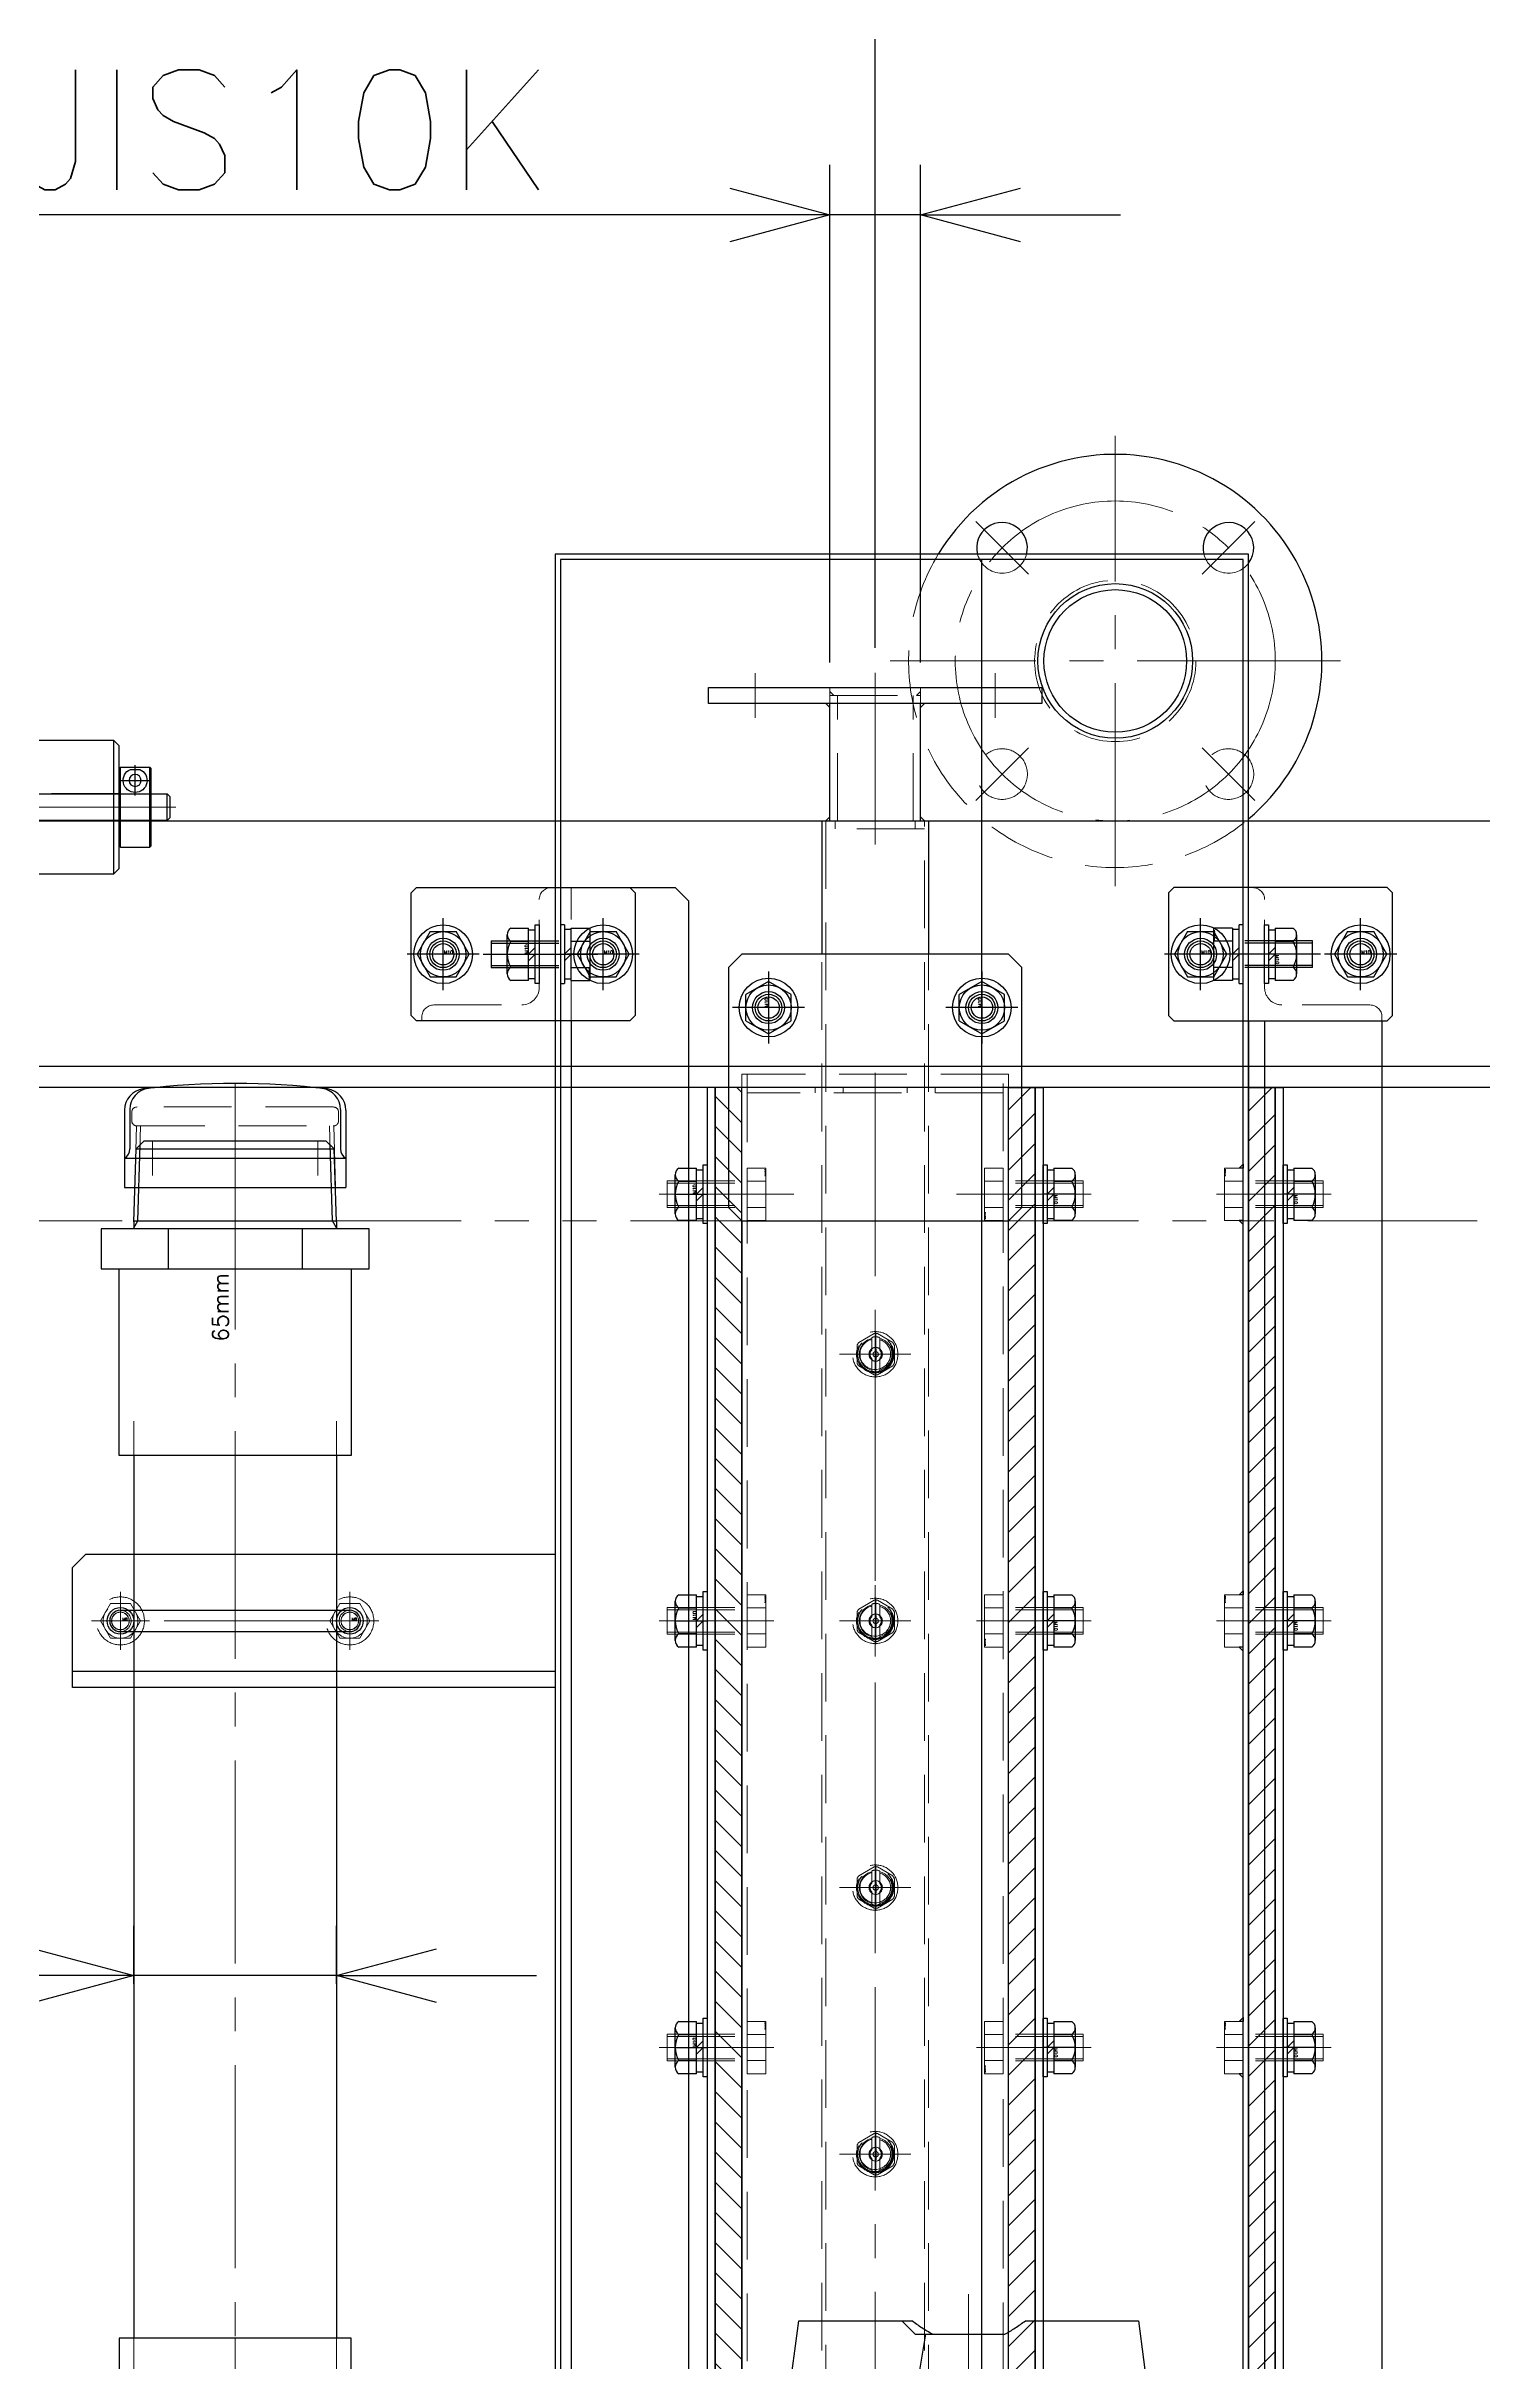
# Model space of a CAD drawing. Header units: millimetres. Extents: x -8731 to 85711, y -14522 to 31379.
# Drawn here: x 71658 to 72197, y 5410 to 6278 of the extents above; entities that cross this region are included whole.
import ezdxf

# ---------------------------------------------------------------- set-up
doc = ezdxf.new("R2010")
doc.units = ezdxf.units.MM
doc.header["$LTSCALE"] = 4
doc.header["$PDMODE"] = 99
doc.header["$PDSIZE"] = 1
for name, pattern in [('CENTER2', [28.575, 19.05, -3.175, 3.175, -3.175]), ('HIDDEN', [9.525, 6.35, -3.175]), ('PHANTOM2', [31.75, 15.875, -3.175, 3.175, -3.175, 3.175, -3.175])]:
    doc.linetypes.add(name, pattern=pattern)
for name, color, linetype, lineweight in [('04_HIDDEN', 2, 'HIDDEN', 13), ('05_CENTER', 4, 'CENTER2', 13), ('06_PHANTOM', 2, 'PHANTOM2', 13), ('08_DIM', 3, 'Continuous', 13)]:
    doc.layers.add(name, color=color, linetype=linetype, lineweight=lineweight)
doc.layers.add('10_DRAFT', color=8, linetype='Continuous', lineweight=0, plot=False)
doc.styles.add('KANJI0', font='txt.shx', dxfattribs={"width": 0.9, "height": 30, "bigfont": 'bigfont'})
doc.styles.add('KSS_TXT', font='txt.shx', dxfattribs={"bigfont": 'extfont2.shx'})
doc.styles.add('KSS_TXT_L', font='txt.shx', dxfattribs={"height": 9, "bigfont": 'extfont2.shx'})
doc.styles.get("Standard").update_dxf_attribs({"font": 'txt.shx', "bigfont": 'extfont2.shx'})
doc.dimstyles.new('KSS_DIM', dxfattribs={"dimscale": 3, "dimtxt": 3, "dimasz": 2.5, "dimexe": 1.25, "dimexo": 0.625, "dimtad": 1, "dimdsep": 46, "dimtxsty": 'KSS_TXT', "dimblk": 'OPEN30', "dimcen": 0, "dimazin": 2, "dimtfac": 0.75, "dimtmove": 0, "dimatfit": 3, "dimldrblk": 'OPEN30', "dimfxl": 1, "dimtolj": 1, "dimarcsym": 0})

# ---------------------------------------------------------------- blocks, each defined once
blk = doc.blocks.new('A$C092B7092_1_1_1')
at = {"color": 0}
blk.add_line((90, 1008), (2590, 1008), dxfattribs=at)
blk.add_lwpolyline([(90, 1100), (2590, 1100), (2590, 1000), (90, 1000)], close=True, dxfattribs=at)
for centre in [(1123, 1050), (1183, 1050), (1407, 1050), (1467, 1050), (1245, 1030), (1325, 1030)]:
    blk.add_circle(centre, 6, dxfattribs=at)
at = {"layer": '05_CENTER'}
for p, q in [((1123, 1059.34), (1123, 1040.66)), ((1183, 1059.34), (1183, 1040.66)), ((1407, 1059.34), (1407, 1040.66)), ((1467, 1059.34), (1467, 1040.66)), ((1132.34, 1050), (1113.66, 1050)), ((1192.34, 1050), (1173.66, 1050)), ((1416.34, 1050), (1397.66, 1050)), ((1476.34, 1050), (1457.66, 1050)), ((1245, 1039.34), (1245, 1020.66)), ((1325, 1039.34), (1325, 1020.66)), ((1254.34, 1030), (1235.66, 1030)), ((1334.34, 1030), (1315.66, 1030))]:
    blk.add_line(p, q, dxfattribs=at)
blk = doc.blocks.new('A$C742A68D0_1_1')
at = {"color": 0, "linetype": 'CENTER2'}
blk.add_line((0, -33), (0, 10), dxfattribs=at)
at = {"color": 0}
for p, q in [((-9.81, 7), (9.81, 7)), ((-9.81, 0), (-9.81, 7)), ((-9.81, 0), (9.81, 0)), ((-4.91, 0), (-4.91, 7)), ((4.91, 0), (4.91, 7)), ((9.81, 0), (9.81, 7))]:
    blk.add_line(p, q, dxfattribs=at)
at = {"color": 0, "linetype": 'HIDDEN'}
for p, q in [((-5, -30), (-5, 0)), ((-4.19, -30), (-4.19, 0)), ((4.19, -30), (4.19, 0)), ((5, -30), (5, 0)), ((-5, -30), (5, -30))]:
    blk.add_line(p, q, dxfattribs=at)
at = {"layer": '10_DRAFT', "style": 'KSS_TXT_L'}
blk.add_text('BT-M10x30L', height=0.3, dxfattribs=at).set_placement((6.81, 6.66))
blk = doc.blocks.new('A$C0B00724F_1_1')
at = {"color": 0}
for points in [[(1980, 90), (80, 90)], [(80, -10), (1980, -10)]]:
    blk.add_lwpolyline(points, dxfattribs=at)
blk.add_lwpolyline([(1985, -15), (2075, -15), (2080, -10), (2080, 90), (2075, 95), (1985, 95), (1980, 90), (1980, -10)], close=True, dxfattribs=at)
for centre in [(2060, 80), (2060, 0)]:
    blk.add_circle(centre, 6, dxfattribs=at)
at = {"layer": '04_HIDDEN'}
for p, q in [((2035, 88), (25, 88)), ((2028, -8), (2028, 88)), ((2030, -8), (2030, 88)), ((2030, -8), (2030, 88)), ((2030, 62.5), (2028, 62.5)), ((2030, 52), (2028, 52)), ((2030, 28), (2028, 28)), ((2030, 17.5), (2028, 17.5)), ((25, -8), (2035, -8))]:
    blk.add_line(p, q, dxfattribs=at)
blk.add_lwpolyline([(1980, -10), (2035, -10), (2035, 90), (1980, 90)], dxfattribs=at)
at = {"layer": '05_CENTER'}
for p, q in [((1670, 95.46), (1670, 82.43)), ((1830, 95.46), (1830, 82.43)), ((2060, 70.66), (2060, 89.34)), ((1990, 70.46), (1990, 82.43)), ((2050.66, 80), (2069.34, 80)), ((16.24, 40), (2043.76, 40)), ((1990, 9.54), (1990, -2.43)), ((2060, -9.34), (2060, 9.34)), ((2050.66, 0), (2069.34, 0)), ((1670, -15.46), (1670, -2.43)), ((1830, -15.46), (1830, -2.43))]:
    blk.add_line(p, q, dxfattribs=at)
at = {"layer": '04_HIDDEN', "xscale": -1, "rotation": 180}
for p in [(1670, 88), (1830, 88), (1990, 88)]:
    blk.add_blockref('A$C742A68D0_1_1', p, dxfattribs=at)
at = {"layer": '04_HIDDEN', "xscale": -1}
for p in [(1670, -8), (1830, -8), (1990, -8)]:
    blk.add_blockref('A$C742A68D0_1_1', p, dxfattribs=at)
blk = doc.blocks.new('A$C6E8C5BCD_1_1')
h = blk.add_hatch()
h.set_pattern_fill('_USER', color=3, scale=8, angle=135, pattern_type=0)
h.set_pattern_definition([(135, (9279.8095, 4636.656), (-5.656854, -5.656854), [])])
h.paths.add_polyline_path([(1000, -10), (1000, 0), (-920, 0), (-920, -10)])
h.paths.add_polyline_path([(-920, -10), (-920, 0), (-950, 0), (-950, -10)])
h.paths.add_polyline_path([(-950, -10), (-950, 0), (-1000, 0), (-1000, -10)])
at = {"color": 0}
blk.add_lwpolyline([(1000, 0), (1000, -10), (-1000, -10), (-1000, 0)], close=True, dxfattribs=at)
at = {"layer": '05_CENTER'}
for p, q in [((640, 3.94), (640, -13.51)), ((800, 3.94), (800, -13.51)), ((960, 3.94), (960, -13.51))]:
    blk.add_line(p, q, dxfattribs=at)
blk = doc.blocks.new('A$C4147621A_1_1')
at = {"color": 0}
blk.add_lwpolyline([(1000, 0), (1000, -3), (-1000, -3), (-1000, 0)], close=True, dxfattribs=at)
at = {"layer": '05_CENTER'}
for p, q in [((640, 2.83), (640, -5.76)), ((800, 2.83), (800, -5.76)), ((960, 2.83), (960, -5.76))]:
    blk.add_line(p, q, dxfattribs=at)
blk = doc.blocks.new('10b_2_1')
at = {"color": 0, "linetype": 'CENTER2'}
for p, q in [((0, -13.51), (0, 13.51)), ((13.51, 0), (-13.51, 0))]:
    blk.add_line(p, q, dxfattribs=at)
at = {"color": 0}
for p, q in [((-4.9, 8.49), (-9.8, 0)), ((-9.8, 0), (-4.9, -8.49)), ((-4.9, 8.49), (4.9, 8.49)), ((9.8, 0), (4.9, 8.49)), ((4.9, -8.49), (9.8, 0)), ((-4.9, -8.49), (4.9, -8.49))]:
    blk.add_line(p, q, dxfattribs=at)
for radius in [11, 8.49, 5, 4]:
    blk.add_circle((0, 0), radius, dxfattribs=at)
at = {"layer": '10_DRAFT', "style": 'KSS_TXT'}
blk.add_text('M10', height=1.25, dxfattribs=at).set_placement((0.26, 0.12))
blk = doc.blocks.new('A$C003B6CA5_1_1')
at = {"color": 0}
for p, q in [((1100, 17), (1144, 17)), ((1100, -17), (1144, -17))]:
    blk.add_line(p, q, dxfattribs=at)
for points in [[(1150, -62.5), (1144, -62.5), (1144, 62.5), (1150, 62.5)], [(1100, -20), (-1150, -20), (-1150, 20), (1100, 20)]]:
    blk.add_lwpolyline(points, close=True, dxfattribs=at)
at = {"color": 3}
for points in [[(1100, 17), (1101.5, 17), (1101.5, 17), (1100, 18.5)], [(1144, 17), (1142.5, 17), (1142.5, 17), (1144, 18.5)], [(1147, 17), (1147, 15.5), (1147, 15.5), (1148.5, 17)], [(1100, -17), (1101.5, -17), (1101.5, -17), (1100, -18.5)], [(1144, -17), (1142.5, -17), (1142.5, -17), (1144, -18.5)], [(1147, -17), (1147, -15.5), (1147, -15.5), (1148.5, -17)]]:
    blk.add_lwpolyline(points, close=True, dxfattribs=at)
at = {"layer": '04_HIDDEN'}
for p, q in [((1100, 18.5), (-1150, 18.5)), ((1097, -18.5), (1097, 18.5)), ((1097, 15), (1100, 15)), ((1100, 14.2), (1147, 14.2)), ((1144, 17), (1150, 17)), ((1147, 17), (1147, -17)), ((1097, -15), (1100, -15)), ((1100, -14.2), (1147, -14.2)), ((1144, -17), (1150, -17)), ((-1150, -18.5), (1100, -18.5))]:
    blk.add_line(p, q, dxfattribs=at)
for centre, radius in [((600, 0), 8.5), ((600, 0), 7), ((600, 0), 6.58), ((600, 0), 5.72), ((700, 0), 8.5), ((700, 0), 7), ((700, 0), 6.58), ((700, 0), 5.72), ((800, 0), 8.5), ((800, 0), 7), ((800, 0), 6.58), ((800, 0), 5.72), ((900, 0), 8.5), ((900, 0), 7), ((900, 0), 6.58), ((900, 0), 5.72)]:
    blk.add_circle(centre, radius, dxfattribs=at)
at = {"layer": '05_CENTER'}
for p, q in [((1138.63, 45), (1155.44, 45)), ((600, -13.37), (600, 13.37)), ((700, -13.37), (700, 13.37)), ((800, -13.37), (800, 13.37)), ((900, -13.37), (900, 13.37)), ((586.63, 0), (613.37, 0)), ((686.63, 0), (713.37, 0)), ((786.63, 0), (813.37, 0)), ((886.63, 0), (913.37, 0)), ((1091.2, 0), (1155.51, 0)), ((1138.63, -45), (1155.44, -45))]:
    blk.add_line(p, q, dxfattribs=at)
blk = doc.blocks.new('1／4MVEP9010S303Wc_1_1')
at = {"color": 0}
for p, q in [((-4.4, 6.38), (-7.73, 0.62)), ((-1.54, 1.5), (-6.13, 1.5)), ((3.33, 7), (-3.33, 7)), ((-1.89, 0.2), (1.89, 0.2)), ((6.13, 1.5), (1.54, 1.5)), ((7.73, 0.62), (4.4, 6.38)), ((-7.73, -0.62), (-4.4, -6.38)), ((-6.13, -1.5), (-1.54, -1.5)), ((-3.33, -7), (3.33, -7)), ((-1.89, -0.2), (1.89, -0.2)), ((1.54, -1.5), (6.13, -1.5)), ((4.4, -6.38), (7.73, -0.62))]:
    blk.add_line(p, q, dxfattribs=at)
for points in [[(-6.13, -1.5), (-6.16, -1.49), (-6.2, -1.46), (-6.24, -1.41), (-6.3, -1.31), (-6.37, -1.16), (-6.41, -1.05), (-6.45, -0.91), (-6.49, -0.77), (-6.52, -0.62), (-6.55, -0.45), (-6.56, -0.29), (-6.57, -0.04), (-6.57, 0.2), (-6.55, 0.43), (-6.52, 0.65), (-6.47, 0.85), (-6.42, 1.03), (-6.36, 1.2), (-6.29, 1.33), (-6.25, 1.4), (-6.21, 1.45), (-6.17, 1.49), (-6.13, 1.5)], [(-2.07, 1.4), (-2.13, 1.34), (-2.2, 1.25), (-2.27, 1.15), (-2.34, 1.03), (-2.41, 0.89), (-2.47, 0.74), (-2.53, 0.54), (-2.58, 0.32), (-2.6, 0.09), (-2.6, -0.14), (-2.57, -0.35), (-2.53, -0.55), (-2.47, -0.74), (-2.4, -0.91), (-2.31, -1.08), (-2.22, -1.23), (-2.14, -1.33), (-2.07, -1.4)], [(-1.89, -0.2), (-1.96, -0.19), (-2.03, -0.14), (-2.07, -0.1), (-2.09, -0.05), (-2.1, 0.01), (-2.09, 0.05), (-2.08, 0.09), (-2.04, 0.14), (-1.96, 0.19), (-1.89, 0.2)], [(-1.89, 1.5), (-1.93, 1.49), (-1.96, 1.48), (-2.01, 1.45), (-2.06, 1.41)], [(2.06, 1.41), (2.01, 1.45), (1.97, 1.48), (1.93, 1.49), (1.89, 1.5)], [(1.89, 0.2), (1.96, 0.19), (2.03, 0.14), (2.07, 0.1), (2.09, 0.05), (2.1, -0.01), (2.09, -0.05), (2.08, -0.09), (2.04, -0.14), (1.96, -0.19), (1.89, -0.2)], [(2.07, -1.4), (2.13, -1.34), (2.2, -1.25), (2.27, -1.15), (2.34, -1.03), (2.41, -0.89), (2.47, -0.74), (2.53, -0.54), (2.58, -0.32), (2.6, -0.09), (2.6, 0.14), (2.57, 0.35), (2.53, 0.55), (2.47, 0.74), (2.4, 0.91), (2.31, 1.08), (2.22, 1.23), (2.14, 1.33), (2.07, 1.4)], [(6.13, 1.5), (6.16, 1.49), (6.2, 1.46), (6.24, 1.41), (6.3, 1.31), (6.37, 1.16), (6.41, 1.05), (6.45, 0.91), (6.49, 0.77), (6.52, 0.62), (6.55, 0.45), (6.56, 0.29), (6.57, 0.04), (6.57, -0.2), (6.55, -0.43), (6.52, -0.65), (6.47, -0.85), (6.42, -1.03), (6.36, -1.2), (6.29, -1.33), (6.25, -1.4), (6.21, -1.45), (6.17, -1.49), (6.13, -1.5)], [(-2.06, -1.41), (-2.01, -1.45), (-1.97, -1.48), (-1.93, -1.49), (-1.89, -1.5)], [(1.89, -1.5), (1.93, -1.49), (1.96, -1.48), (2.01, -1.45), (2.06, -1.41)]]:
    blk.add_lwpolyline(points, dxfattribs=at)
blk.add_circle((0, 0), 6.75, dxfattribs=at)
for radius, start, end in [(7.75, 175.41462, 184.58538), (6.12, 14.19344, 165.80656), (7.75, 115.41462, 124.58538), (2.15, 44.24072, 135.75928), (1, 11.53696, 168.46304), (0.5, 156.42182, 203.57818), (0.5, 336.42182, 23.57818), (7.75, 55.41462, 64.58538), (7.75, 355.41462, 4.58538), (6.12, 194.19344, 345.80656), (5.63, 195.46561, 344.53439), (7.75, 235.41462, 244.58538), (2.5, 214.14046, 325.85954), (2.15, 224.24072, 315.75928), (1, 191.53696, 348.46304), (7.75, 295.41462, 304.58538)]:
    blk.add_arc((0, 0), radius, start, end, dxfattribs=at)
at = {"layer": '04_HIDDEN', "color": 0}
blk.add_arc((0, 0), 2.5, 34.14046, 145.85954, dxfattribs=at)
at = {"layer": '05_CENTER', "color": 0}
for p, q in [((-8.67, 0), (8.67, 0)), ((0, -8.67), (0, 8.67))]:
    blk.add_line(p, q, dxfattribs=at)
blk = doc.blocks.new('A$C77611634_1_1')
blk.add_blockref('A$C003B6CA5_1_1', (0, 0))
at = {"layer": '04_HIDDEN', "color": 4}
for p in [(600, -0.17), (700, -0.17), (800, -0.17), (900, -0.17)]:
    blk.add_blockref('1／4MVEP9010S303Wc_1_1', p, dxfattribs=at)
blk = doc.blocks.new('M10Nza_1_1_1')
at = {"color": 0}
for p, q in [((-9.8, 4), (-9.8, 10.69)), ((-7.35, 12), (7.35, 12)), ((-4.9, 4), (-4.9, 10.69)), ((4.9, 10.69), (4.9, 4)), ((9.8, 10.69), (9.8, 4)), ((-9.8, 4), (9.8, 4)), ((-9.2, 1.5), (-9.2, 4)), ((0, 1.5), (-2.5, 4)), ((0, 4), (2.5, 1.5)), ((9.2, 4), (9.2, 1.5))]:
    blk.add_line(p, q, dxfattribs=at)
at = {"color": 0, "linetype": 'CENTER2'}
blk.add_line((0, 12), (0, 0), dxfattribs=at)
at = {"color": 0}
blk.add_lwpolyline([(-11, 1.5), (11, 1.5), (11, 0), (-11, 0)], close=True, dxfattribs=at)
for centre, radius, start, end in [((-7.35, 9.06), 2.94, 33.626, 146.374), ((0, 2.2), 9.8, 60, 120), ((7.35, 9.06), 2.94, 33.626, 146.374)]:
    blk.add_arc(centre, radius, start, end, dxfattribs=at)
at = {"layer": '10_DRAFT', "style": 'KSS_TXT'}
blk.add_text('M10', height=1.25, dxfattribs=at).set_placement((0.26, 4.12))
blk = doc.blocks.new('A$C7B156557_1_1')
at = {"color": 3}
blk.add_line((-148, 100), (2248, 100), dxfattribs=at)
at = {"color": 0}
for points in [[(-150, 0), (2250, 0), (2250, 260), (-150, 260)], [(-148, 2), (2248, 2), (2248, 258), (-148, 258)]]:
    blk.add_lwpolyline(points, close=True, dxfattribs=at)
at = {"color": 3}
for points in [[(1680.19, 2), (1680.19, 3.5), (1678.69, 2), (1678.69, 2)], [(1699.81, 2), (1699.81, 3.5), (1701.31, 2), (1701.31, 2)], [(1840.19, 2), (1840.19, 3.5), (1838.69, 2), (1838.69, 2)], [(1859.81, 2), (1859.81, 3.5), (1861.31, 2), (1861.31, 2)], [(2000.19, 2), (2000.19, 3.5), (1998.69, 2), (1998.69, 2)], [(2019.81, 2), (2019.81, 3.5), (2021.31, 2), (2021.31, 2)]]:
    blk.add_lwpolyline(points, close=True, dxfattribs=at)
blk.add_circle((2210, 50), 29)
at = {"color": 0}
blk.add_circle((2210, 50), 26.75, dxfattribs=at)
for centre, radius, start, end in [((2210, 50), 77.5, 220.17777, 58.92705), ((2252.43, 92.43), 9.5, 255.20205, 104.79795), ((2252.43, 7.57), 9.5, 232.86548, 104.79795)]:
    blk.add_arc(centre, radius, start, end, dxfattribs=at)
at = {"layer": '04_HIDDEN'}
for centre, radius in [((2167.57, 92.43), 9.5), ((2210, 50), 30.25), ((2167.57, 7.57), 9.5)]:
    blk.add_circle(centre, radius, dxfattribs=at)
for centre, radius, start, end in [((2210, 50), 77.5, 58.92705, 220.17777), ((2252.43, 92.43), 9.5, 104.79795, 255.20205), ((2252.43, 7.57), 9.5, 104.79795, 232.86548)]:
    blk.add_arc(centre, radius, start, end, dxfattribs=at)
at = {"layer": '05_CENTER'}
for p, q in [((2100, 263.95), (2100, 254.03)), ((2210, -34.46), (2210, 134.46)), ((2177.43, 82.57), (2157.72, 102.28)), ((2242.57, 82.57), (2262.28, 102.28)), ((2125.54, 50), (2294.46, 50)), ((2177.43, 17.43), (2157.72, -2.28)), ((2242.57, 17.43), (2262.28, -2.28)), ((1690, 5.94), (1690, -3.98)), ((1850, 5.94), (1850, -3.98)), ((2010, 5.94), (2010, -3.98)), ((2100, 5.94), (2100, -3.98))]:
    blk.add_line(p, q, dxfattribs=at)
blk.add_circle((2210, 50), 60, dxfattribs=at)
at = {"layer": '04_HIDDEN'}
for p in [(1690, 2), (1850, 2), (2010, 2)]:
    blk.add_blockref('A$C742A68D0_1_1', p, dxfattribs=at)
blk = doc.blocks.new('A$C7E374867_2_1')
at = {"color": 0}
for p, q in [((-9.81, 11), (9.81, 11)), ((-9.81, 4), (-9.81, 11)), ((-4.91, 4), (-4.91, 11)), ((4.91, 4), (4.91, 11)), ((9.81, 4), (9.81, 11)), ((-11, 1.5), (11, 1.5)), ((-11, 1.5), (-11, 0)), ((-11, 0), (11, 0)), ((9.81, 4), (-9.81, 4)), ((-9.25, 4), (-9.25, 1.5)), ((0, 1.5), (-2.5, 4)), ((0, 4), (2.5, 1.5)), ((9.25, 1.5), (9.25, 4)), ((11, 0), (11, 1.5))]:
    blk.add_line(p, q, dxfattribs=at)
at = {"color": 0, "linetype": 'CENTER2'}
blk.add_line((0, -29), (0, 14), dxfattribs=at)
at = {"color": 0, "linetype": 'HIDDEN'}
for p, q in [((-5, -26), (-5, 0)), ((-4.19, -26), (-4.19, 0)), ((4.19, -26), (4.19, 0)), ((5, -26), (5, 0)), ((-5, -26), (5, -26))]:
    blk.add_line(p, q, dxfattribs=at)
at = {"layer": '10_DRAFT', "style": 'KSS_TXT_L'}
blk.add_text('BT-M10x30L,SW,PW', height=0.3, dxfattribs=at).set_placement((5.05, 10.66))
blk = doc.blocks.new('A$C2E537FAD_1_1')
for p, q in [((2150, 160), (2100, 160)), ((2150, 160), (2150, 120)), ((2150, 157), (2194, 157)), ((2150, 123), (2194, 123)), ((2150, 120), (2100, 120))]:
    blk.add_line(p, q)
blk.add_lwpolyline([(2194, 202.5), (2200, 202.5), (2200, 77.5), (2194, 77.5)], close=True)
at = {"rotation": 180}
for name, p in [('A$C7E374867_2_1', (2100, 258)), ('M10Nza_1_1_1', (1690, 77)), ('M10Nza_1_1_1', (1850, 77)), ('M10Nza_1_1_1', (2010, 77)), ('M10Nza_1_1_1', (2100, -6)), ('M10Nza_1_1_1', (1690, -13)), ('M10Nza_1_1_1', (1850, -13)), ('M10Nza_1_1_1', (2010, -13))]:
    blk.add_blockref(name, p, dxfattribs=at)
for name, p in [('M10Nza_1_1_1', (2100, 266)), ('A$C7B156557_1_1', (0, 0)), ('A$C0B00724F_1_1', (20, 100)), ('M10Nza_1_1_1', (1690, 203)), ('M10Nza_1_1_1', (1850, 203)), ('M10Nza_1_1_1', (2010, 203)), ('10b_2_1', (2080, 180)), ('10b_2_1', (2080, 100)), ('A$C4147621A_1_1', (1050, 80)), ('A$C7E374867_2_1', (2100, 2)), ('A$C4147621A_1_1', (1050, -10))]:
    blk.add_blockref(name, p)
at = {"xscale": -1, "rotation": 180}
blk.add_blockref('A$C4147621A_1_1', (1050, 200), dxfattribs=at)
at = {"color": 3, "xscale": -1, "rotation": 180}
blk.add_blockref('A$C6E8C5BCD_1_1', (1050, 190), dxfattribs=at)
at = {"color": 3}
for p in [(1050, 90), (1050, 0)]:
    blk.add_blockref('A$C6E8C5BCD_1_1', p, dxfattribs=at)
at = {"layer": '04_HIDDEN'}
blk.add_blockref('A$C77611634_1_1', (1050, 140), dxfattribs=at)
blk = doc.blocks.new('_Open30')
at = {"color": 0, "linetype": 'ByBlock', "lineweight": -2}
for p, q in [((-1, 0.268), (0, 0)), ((0, 0), (-1, -0.268)), ((0, 0), (-1, 0))]:
    blk.add_line(p, q, dxfattribs=at)
blk = doc.blocks.new('*D4686')
at = {"layer": '08_DIM', "color": 0, "lineweight": -2, "transparency": 16777216}
for p, q in [((71690.94, 5551.76), (71690.94, 5573.61)), ((71766.94, 5551.76), (71766.94, 5573.61)), ((71653.44, 5554.86), (71477.19, 5554.86)), ((71766.94, 5554.86), (71690.94, 5554.86)), ((71804.44, 5554.86), (71841.94, 5554.86))]:
    blk.add_line(p, q, dxfattribs=at)
at = {"layer": 'Defpoints', "color": 0, "transparency": 16777216}
for p in [(71690.94, 5554.86), (71690.94, 5542.38), (71766.94, 5542.38)]:
    blk.add_point(p, dxfattribs=at)
at = {"layer": '08_DIM', "color": 0, "lineweight": -2, "transparency": 16777216, "xscale": 37.5, "yscale": 37.5, "zscale": 37.5}
blk.add_blockref('_Open30', (71690.94, 5554.86), dxfattribs=at)
at = {"layer": '08_DIM', "color": 0, "lineweight": -2, "transparency": 16777216, "xscale": 37.5, "yscale": 37.5, "zscale": 37.5, "rotation": 180}
blk.add_blockref('_Open30', (71766.94, 5554.86), dxfattribs=at)
at = {"layer": '08_DIM', "color": 0, "transparency": 16777216, "insert": (71546.56, 5586.74), "char_height": 45, "attachment_point": 5, "style": 'KSS_TXT'}
blk.add_mtext('\\A1;%%C76', dxfattribs=at)
blk = doc.blocks.new('A$C701D6F41_1_1_1')
at = {"color": 0}
for p, q in [((25, 24), (-23.5, 24)), ((25, 6), (-23.5, 6))]:
    blk.add_line(p, q, dxfattribs=at)
blk.add_lwpolyline([(25, 6), (25, 24), (24, 25), (-23.5, 25), (-23.5, 5), (24, 5)], close=True, dxfattribs=at)
for major_axis, ratio in [((0, 5), 0.916536), ((0, 4), 0.906285)]:
    blk.add_ellipse((12.5, 15), major_axis=major_axis, ratio=ratio)
blk.add_ellipse((7.5, 15), major_axis=(0, 5), ratio=0.916536, start_param=5.978479, end_param=6.191994)
at = {"layer": '04_HIDDEN'}
for p, q in [((-23.5, 20), (-15, 20)), ((-23.5, 19), (-15, 19)), ((-15, 5), (-15, 25)), ((12.5, 20), (7.5, 20)), ((7.5, 19), (12.5, 19)), ((15, 5), (15, 25)), ((-23.5, 11), (-15, 11)), ((-23.5, 10), (-15, 10)), ((7.5, 11), (12.5, 11)), ((12.5, 10), (7.5, 10))]:
    blk.add_line(p, q, dxfattribs=at)
for major_axis, ratio, start_param, end_param in [((0, 5), 0.916536, 6.283185, 9.424828), ((0, 4), 0.906285, 0, 3.141648)]:
    blk.add_ellipse((7.5, 15), major_axis=major_axis, ratio=ratio, start_param=start_param, end_param=end_param, dxfattribs=at)
at = {"layer": '05_CENTER'}
for p, q in [((7.5, 7.39), (7.5, 22.61)), ((12.5, 7.39), (12.5, 22.61)), ((-26.41, 15), (-11.56, 15)), ((20.11, 15), (-0.6, 15))]:
    blk.add_line(p, q, dxfattribs=at)
at = {"layer": '10_DRAFT'}
blk.add_line((0, 5), (0, 25), dxfattribs=at)
blk = doc.blocks.new('M10Nu_1_1_1')
at = {"color": 0}
for p, q in [((-9.8, 0), (-9.8, 6.69)), ((-9.8, 0), (9.8, 0)), ((-7.35, 8), (7.35, 8)), ((-4.9, 0), (-4.9, 6.69)), ((4.9, 6.69), (4.9, 0)), ((9.8, 6.69), (9.8, 0))]:
    blk.add_line(p, q, dxfattribs=at)
at = {"color": 0, "linetype": 'CENTER2'}
blk.add_line((0, 8), (0, 0), dxfattribs=at)
at = {"color": 0}
for centre, radius, start, end in [((-7.35, 5.06), 2.94, 33.626, 146.374), ((0, -1.8), 9.8, 60, 120), ((7.35, 5.06), 2.94, 33.626, 146.374)]:
    blk.add_arc(centre, radius, start, end, dxfattribs=at)
at = {"layer": '10_DRAFT', "style": 'KANJI0', "width": 0.82}
blk.add_text('Ｍ１０', height=1.25, dxfattribs=at).set_placement((0.26, 0.12))
blk = doc.blocks.new('A$C20721D5E_1_1_1')
at = {"color": 0}
blk.add_line((-174, 5), (-174, -5), dxfattribs=at)
at = {"color": 0, "linetype": 'HIDDEN'}
for p, q in [((-20, -5), (-20, 5)), ((0, 4.19), (-20, 4.19)), ((0, -4.19), (-20, -4.19))]:
    blk.add_line(p, q, dxfattribs=at)
at = {"color": 0}
blk.add_lwpolyline([(0, -5), (-174, -5), (-175, -4), (-175, 4), (-174, 5), (0, 5)], close=True, dxfattribs=at)
at = {"layer": '05_CENTER'}
blk.add_line((-177.27, 0), (2.62, 0), dxfattribs=at)
blk = doc.blocks.new('A$C21C31411_1_1_1')
at = {"color": 0}
for p, q in [((-48, 25), (-48, -25)), ((-2, 25), (-2, -25))]:
    blk.add_line(p, q, dxfattribs=at)
blk.add_lwpolyline([(-48, -25), (-2, -25), (0, -23), (0, 23), (-2, 25), (-48, 25), (-50, 23), (-50, -23)], close=True, dxfattribs=at)
at = {"layer": '04_HIDDEN'}
for p, q in [((-50, 5.1), (0, 5.1)), ((-50, -5.1), (0, -5.1))]:
    blk.add_line(p, q, dxfattribs=at)
at = {"layer": '10_DRAFT'}
blk.add_line((-50, 0), (0, 0), dxfattribs=at)
blk = doc.blocks.new('SCS10-12a_1_1_1')
at = {"color": 0}
for p, q in [((0, 14.5), (0.5, 15)), ((0, 14.5), (0, -14.5)), ((0.5, 15), (0.5, -15)), ((0.5, 15), (11.5, 15)), ((11.5, 15), (11.5, -15)), ((11.5, 15), (12, 14.5)), ((12, 14.5), (12, -14.5)), ((0, -14.5), (0.5, -15)), ((0.5, -15), (11.5, -15)), ((4.24, -14.14), (7.76, -14.14)), ((12, -14.5), (11.5, -15))]:
    blk.add_line(p, q, dxfattribs=at)
at = {"color": 0, "linetype": 'HIDDEN'}
for p, q in [((0.5, 5), (0, 5.5)), ((0.5, 5), (11.5, 5)), ((12, 5.5), (11.5, 5)), ((0, -5.5), (0.5, -5)), ((0.5, -5), (11.5, -5)), ((11.5, -5), (12, -5.5))]:
    blk.add_line(p, q, dxfattribs=at)
at = {"color": 0, "linetype": 'CENTER2'}
for p, q in [((6, -4.31), (6, -15.69)), ((0.31, -10), (11.69, -10))]:
    blk.add_line(p, q, dxfattribs=at)
at = {"color": 0}
blk.add_circle((6, -10), 2.25, dxfattribs=at)
blk.add_arc((6, -10), 4.5, 293.00444, 246.99556, dxfattribs=at)
at = {"layer": '10_DRAFT'}
blk.add_line((0, 0), (12, 0), dxfattribs=at)
blk = doc.blocks.new('A$C30176A9C_1_1_1')
for name, p in [('A$C21C31411_1_1_1', (-121.5, 0)), ('A$C20721D5E_1_1_1', (-15.5, 0))]:
    blk.add_blockref(name, p)
at = {"color": 4, "xscale": -1}
blk.add_blockref('SCS10-12a_1_1_1', (-171.5, 0), dxfattribs=at)
at = {"color": 4}
blk.add_blockref('SCS10-12a_1_1_1', (-121.5, 0), dxfattribs=at)
at = {"rotation": 90}
blk.add_blockref('M10Nu_1_1_1', (-23.5, 0), dxfattribs=at)
at = {"xscale": -1, "rotation": 180}
blk.add_blockref('A$C701D6F41_1_1_1', (0, 15), dxfattribs=at)
blk = doc.blocks.new('A$C3EAE771B_1_1')
at = {"rotation": 270}
blk.add_blockref('A$C30176A9C_1_1_1', (-2180.2, 140), dxfattribs=at)
blk = doc.blocks.new('*D4688')
at = {"layer": '08_DIM', "color": 0, "lineweight": -2, "transparency": 16777216}
for p, q in [((71951.94, 6047.28), (71951.94, 6233.93)), ((71985.94, 6047.28), (71985.94, 6233.93)), ((71914.44, 6215.18), (71505.69, 6215.18)), ((71985.94, 6215.18), (71951.94, 6215.18)), ((72023.44, 6215.18), (72060.94, 6215.18))]:
    blk.add_line(p, q, dxfattribs=at)
at = {"layer": 'Defpoints', "color": 0, "transparency": 16777216}
for p in [(71951.94, 6215.18), (71951.94, 6037.9), (71985.94, 6037.9)]:
    blk.add_point(p, dxfattribs=at)
at = {"layer": '08_DIM', "color": 0, "lineweight": -2, "transparency": 16777216, "xscale": 37.5, "yscale": 37.5, "zscale": 37.5}
blk.add_blockref('_Open30', (71951.94, 6215.18), dxfattribs=at)
at = {"layer": '08_DIM', "color": 0, "lineweight": -2, "transparency": 16777216, "xscale": 37.5, "yscale": 37.5, "zscale": 37.5, "rotation": 180}
blk.add_blockref('_Open30', (71985.94, 6215.18), dxfattribs=at)
at = {"layer": '08_DIM', "color": 0, "transparency": 16777216, "insert": (71691.31, 6247.06), "char_height": 45, "attachment_point": 5, "style": 'KSS_TXT'}
blk.add_mtext('\\A1;25AJIS10K', dxfattribs=at)
blk = doc.blocks.new('*D4689')
at = {"layer": '08_DIM', "color": 0, "lineweight": -2, "transparency": 16777216}
for p, q in [((70673.94, 5900.28), (70673.94, 6367.04)), ((71968.94, 6052.79), (71968.94, 6367.04)), ((71931.44, 6348.29), (70711.44, 6348.29))]:
    blk.add_line(p, q, dxfattribs=at)
at = {"layer": 'Defpoints', "color": 0, "transparency": 16777216}
for p in [(70673.94, 6348.29), (71968.94, 6043.41), (70673.94, 5890.9)]:
    blk.add_point(p, dxfattribs=at)
at = {"layer": '08_DIM', "color": 0, "lineweight": -2, "transparency": 16777216, "xscale": 37.5, "yscale": 37.5, "zscale": 37.5, "rotation": 180}
blk.add_blockref('_Open30', (70673.94, 6348.29), dxfattribs=at)
at = {"layer": '08_DIM', "color": 0, "lineweight": -2, "transparency": 16777216, "xscale": 37.5, "yscale": 37.5, "zscale": 37.5}
blk.add_blockref('_Open30', (71968.94, 6348.29), dxfattribs=at)
at = {"layer": '08_DIM', "color": 0, "transparency": 16777216, "insert": (71321.44, 6380.17), "char_height": 45, "attachment_point": 5, "style": 'KSS_TXT'}
blk.add_mtext('\\A1;1295', dxfattribs=at)
blk = doc.blocks.new('KK015066_54_5_1_1_1')
for p, q in [((1.5, 50), (0, 50)), ((0, 0), (0, 50)), ((6, 12.5), (6, 45.5)), ((0, 0), (50, 0)), ((45.5, 6), (12.5, 6)), ((50, 1.5), (50, 0))]:
    blk.add_line(p, q)
for centre, radius, start, end in [((1.5, 45.5), 4.5, 0, 90), ((12.5, 12.5), 6.5, 180, 270), ((45.5, 1.5), 4.5, 0, 90)]:
    blk.add_arc(centre, radius, start, end)
at = {"flags": 3}
blk.add_attdef('PARAM', (0, 0), '', height=1, dxfattribs=at)
blk = doc.blocks.new('A$C457F5408_1_1_1')
at = {"color": 0}
for p, q in [((-7, 2125), (10, 2125)), ((15, 2120), (10, 2125)), ((15, 2120), (15, -20)), ((-35, 2075), (-35, 25)), ((-29, 2075), (-29, 25)), ((225, 2075), (225, 25)), ((231, 2075), (231, 25)), ((275, 2075), (275, 25)), ((-35, 1831), (-216, 1831))]:
    blk.add_line(p, q, dxfattribs=at)
for points in [[(-7, 2075), (-87, 2075), (-89, 2077), (-89, 2123), (-87, 2125), (-7, 2125), (-5, 2123), (-5, 2077)], [(197, 2075), (277, 2075), (279, 2077), (279, 2123), (277, 2125), (197, 2125), (195, 2123), (195, 2077)]]:
    blk.add_lwpolyline(points, close=True, dxfattribs=at)
blk.add_lwpolyline([(-35, 1875), (-35, 1875), (-35, 1825), (-216, 1825), (-216, 1870), (-211, 1875), (-35, 1875)], dxfattribs=at)
for centre, radius in [((-77, 2100), 6), ((-17, 2100), 6), ((207, 2100), 6), ((267, 2100), 6), ((-198, 1850), 5), ((-112, 1850), 5)]:
    blk.add_circle(centre, radius, dxfattribs=at)
at = {"layer": '04_HIDDEN'}
blk.add_line((-29, 2075), (-29, 2125), dxfattribs=at)
at = {"layer": '05_CENTER'}
for p, q in [((-77, 2110.29), (-77, 2089.71)), ((-17, 2110.29), (-17, 2089.71)), ((207, 2110.29), (207, 2089.71)), ((267, 2110.29), (267, 2089.71)), ((-87.29, 2100), (-66.71, 2100)), ((-48.22, 2100), (-27.64, 2100)), ((-27.29, 2100), (-6.71, 2100)), ((217.29, 2100), (196.71, 2100)), ((238.22, 2100), (217.64, 2100)), ((277.29, 2100), (256.71, 2100)), ((-198, 1859.34), (-198, 1840.66)), ((-112, 1859.34), (-112, 1840.66)), ((-207.34, 1850), (-188.66, 1850)), ((-121.34, 1850), (-102.66, 1850))]:
    blk.add_line(p, q, dxfattribs=at)
at = {"layer": '04_HIDDEN', "xscale": -1}
blk.add_blockref('KK015066_54_5_1_1_1', (-35, 2075), dxfattribs=at)
at = {"layer": '04_HIDDEN'}
blk.add_blockref('KK015066_54_5_1_1_1', (225, 2075), dxfattribs=at)
blk = doc.blocks.new('10b_1_1_1')
at = {"color": 0, "linetype": 'CENTER2'}
for p, q in [((0, -13.51), (0, 13.51)), ((13.51, 0), (-13.51, 0))]:
    blk.add_line(p, q, dxfattribs=at)
at = {"color": 0}
for p, q in [((-4.9, 8.49), (-9.8, 0)), ((-9.8, 0), (-4.9, -8.49)), ((-4.9, 8.49), (4.9, 8.49)), ((9.8, 0), (4.9, 8.49)), ((4.9, -8.49), (9.8, 0)), ((-4.9, -8.49), (4.9, -8.49))]:
    blk.add_line(p, q, dxfattribs=at)
for radius in [11, 8.49, 5, 4]:
    blk.add_circle((0, 0), radius, dxfattribs=at)
at = {"layer": '10_DRAFT', "style": 'KSS_TXT'}
blk.add_text('M10', height=1.25, dxfattribs=at).set_placement((0.26, 0.12))
blk = doc.blocks.new('8b_1_1_1')
at = {"color": 0, "linetype": 'CENTER2'}
for p, q in [((0, -10.87), (0, 10.87)), ((10.87, 0), (-10.87, 0))]:
    blk.add_line(p, q, dxfattribs=at)
at = {"color": 0}
for p, q in [((-3.75, 6.49), (-7.5, 0)), ((-3.75, 6.49), (-7.5, 0)), ((-7.5, 0), (-3.75, -6.49)), ((-7.5, 0), (-3.75, -6.49)), ((3.75, 6.49), (-3.75, 6.49)), ((3.75, 6.49), (-3.75, 6.49)), ((7.5, 0), (3.75, 6.49)), ((7.5, 0), (3.75, 6.49)), ((3.75, -6.49), (7.5, 0)), ((3.75, -6.49), (7.5, 0)), ((-3.75, -6.49), (3.75, -6.49)), ((-3.75, -6.49), (3.75, -6.49))]:
    blk.add_line(p, q, dxfattribs=at)
for radius in [9, 6.5, 4, 3.25]:
    blk.add_circle((0, 0), radius, dxfattribs=at)
at = {"layer": '10_DRAFT', "style": 'KSS_TXT'}
blk.add_text('M8', height=1, dxfattribs=at).set_placement((0.76, 0.14))
blk = doc.blocks.new('A$C097F7B44_1_1_1')
at = {"color": 0}
for p, q in [((-86, 4), (0, 4)), ((-86, -4), (0, -4))]:
    blk.add_line(p, q, dxfattribs=at)
for centre, start, end in [((-86, 0), 90, 270), ((0, 0), 270, 90)]:
    blk.add_arc(centre, 4, start, end)
at = {"layer": '04_HIDDEN', "color": 0}
for centre in [(-86, 0), (0, 0)]:
    blk.add_circle(centre, 3.32, dxfattribs=at)
for centre, start, end in [((-86, 0), 270, 90), ((0, 0), 90, 270)]:
    blk.add_arc(centre, 4, start, end, dxfattribs=at)
at = {"layer": '05_CENTER', "color": 0}
for p, q in [((6.64, 0), (-92.64, 0)), ((-86, -6.7), (-86, 6.7)), ((0, -6.7), (0, 6.7))]:
    blk.add_line(p, q, dxfattribs=at)
at = {"layer": '10_DRAFT'}
blk.add_line((-43, 4), (-43, -4), dxfattribs=at)
at = {"layer": '04_HIDDEN', "color": 4}
for p in [(-86, 0), (0, 0)]:
    blk.add_blockref('8b_1_1_1', p, dxfattribs=at)
blk = doc.blocks.new('A$C54E27890_1_1')
at = {"rotation": 270}
for name, p in [('A$C457F5408_1_1_1', (0, -17)), ('10b_1_1_1', (2100, 60)), ('10b_1_1_1', (2100, 0)), ('10b_1_1_1', (2100, -224)), ('10b_1_1_1', (2100, -284))]:
    blk.add_blockref(name, p, dxfattribs=at)
at = {"color": 4, "rotation": 270}
blk.add_blockref('A$C097F7B44_1_1_1', (1850, 95), dxfattribs=at)
blk = doc.blocks.new('コンパクトボールバルブ27型-ソケット形-50mma_1_1_1')
at = {"color": 0}
for p, q in [((-67.5, 78.5), (-63.68, 107.5)), ((-63.68, 107.5), (-21.3, 107.5)), ((-25, 107.5), (-20, 102.5)), ((21.3, 107.5), (63.68, 107.5)), ((63.68, 107.5), (67.5, 78.5)), ((-20, 102.5), (13.53, 102.5)), ((-67.5, 78.5), (-67.5, 75.5)), ((-20, 70.5), (-20, 78.5)), ((67.5, 78.5), (67.5, 75.5)), ((-20, 75.5), (-67.5, 75.5)), ((-20, 70.5), (-20, 52)), ((-20, 70.5), (20, 70.5)), ((67.5, 75.5), (2.09, 75.5)), ((20, 70.5), (20, 75.5)), ((20, 70.5), (20, 52)), ((-56.5, -50), (-56.5, 50)), ((-48.5, 50), (-56.5, 50)), ((-20, 52), (-48.5, 52)), ((-48.5, -52), (-48.5, 52)), ((48.5, 52), (20, 52)), ((48.5, -52), (48.5, 52)), ((48.5, 50), (56.5, 50)), ((56.5, -50), (56.5, 50)), ((-87.5, -39.25), (-87.5, 39.25)), ((-56.5, 39.25), (-87.5, 39.25)), ((56.5, 39.25), (87.5, 39.25)), ((87.5, -39.25), (87.5, 39.25)), ((-56.5, -39.25), (-87.5, -39.25)), ((56.5, -39.25), (87.5, -39.25)), ((-48.5, -50), (-56.5, -50)), ((48.5, -52), (-48.5, -52)), ((48.5, -50), (56.5, -50))]:
    blk.add_line(p, q, dxfattribs=at)
for points in [[(-13.53, 102.5), (-14.89, 103.23), (-17.53, 104.82), (-20.06, 106.59), (-21.3, 107.5)], [(13.53, 102.5), (14.89, 103.23), (17.53, 104.82), (20.06, 106.59), (21.3, 107.5)]]:
    blk.add_open_spline(points, degree=3, knots=[0, 0, 0, 0, 0.500213, 1, 1, 1, 1], dxfattribs=at)
blk.add_open_spline([(-20, 78.5), (-18.69, 86.5), (-17.38, 94.5), (-16.08, 102.5)], degree=3, dxfattribs=at)
at = {"layer": '05_CENTER', "color": 0}
for p, q in [((0, -62), (0, 117.5)), ((87.5, 0), (-87.5, 0))]:
    blk.add_line(p, q, dxfattribs=at)
at = {"layer": '10_DRAFT'}
for p, q in [((-87.5, 30), (-68.63, 30)), ((87.5, 30), (68.63, 30)), ((-87.5, -30), (-68.63, -30)), ((87.5, -30), (68.63, -30))]:
    blk.add_line(p, q, dxfattribs=at)
blk = doc.blocks.new('SFC-65a_1')
at = {"color": 0}
for p, q in [((-41.5, 29.03), (-41.5, 0)), ((-39.5, 29.24), (-39.5, 14.46)), ((39.5, 29.24), (39.5, 14.46)), ((41.5, 29.03), (41.5, 0)), ((-41.5, 11), (41.5, 11)), ((-41.5, 0), (41.5, 0))]:
    blk.add_line(p, q, dxfattribs=at)
for centre, radius, start, end in [((-33.5, 29.03), 8, 97.91371, 180.00002), ((-31.5, 29.24), 8, 97.35517, 179.99996), ((0, -254.39), 293.39, 83.22697, 96.77305), ((31.5, 29.24), 8, 0.00004, 82.64485), ((33.5, 29.03), 8, 0, 82.08631), ((-43.5, 14.46), 4, 300.00007, 359.99998), ((43.5, 14.46), 4, 180.00004, 239.99991)]:
    blk.add_arc(centre, radius, start, end, dxfattribs=at)
at = {"layer": '04_HIDDEN', "color": 0}
for p, q in [((-38.78, 28.2), (-38.78, 25.09)), ((36.79, 30.2), (-36.78, 30.2)), ((38.79, 25.09), (38.79, 28.2)), ((-37.59, 0.09), (-36.96, 23.1)), ((-36.78, 23.09), (36.79, 23.09)), ((-36.06, 0.09), (-35.44, 23.09)), ((36.06, 0.09), (35.44, 23.09)), ((37.59, 0.09), (36.96, 23.1))]:
    blk.add_line(p, q, dxfattribs=at)
for centre, start, end in [((-36.78, 28.2), 90, 180), ((36.79, 28.2), 0, 90), ((-36.78, 25.09), 180, 270), ((36.79, 25.09), 270, 0)]:
    blk.add_arc(centre, 2, start, end, dxfattribs=at)
at = {"layer": '10_DRAFT'}
blk.add_line((0, 39), (0, 0), dxfattribs=at)
blk = doc.blocks.new('径違いチーズ(TS-T)-65mm×50mma_1_1_1')
at = {"color": 0}
for p, q in [((-35, 104), (-35, 43.5)), ((35, 104), (-35, 104)), ((35, 43.5), (35, 104)), ((-101, 43.5), (-101, -43.5)), ((-35, 43.5), (-101, 43.5)), ((101, 43.5), (35, 43.5)), ((101, -43.5), (101, 43.5)), ((-101, -43.5), (101, -43.5))]:
    blk.add_line(p, q, dxfattribs=at)
at = {"layer": '05_CENTER', "color": 0}
for p, q in [((0, -53.5), (0, 104)), ((-101, 0), (101, 0))]:
    blk.add_line(p, q, dxfattribs=at)
at = {"layer": '10_DRAFT'}
for p, q in [((-30, 104), (-30, 87.77)), ((30, 104), (30, 87.77)), ((-101, 38), (-82.99, 38)), ((101, 38), (82.99, 38)), ((-101, -38), (-82.99, -38)), ((101, -38), (82.99, -38))]:
    blk.add_line(p, q, dxfattribs=at)
at = {"layer": '10_DRAFT', "style": 'KSS_TXT'}
blk.add_text('65x50mm', height=6, dxfattribs=at).set_placement((6.39, 4.01))
blk = doc.blocks.new('バルブソケット(TS-VS)-65mma_1')
at = {"color": 0}
for p, q in [((0, -43.5), (0, 43.5)), ((0, 43.5), (70, 43.5)), ((70, 50.21), (70, -50.21)), ((85, 50.21), (70, 50.21)), ((85, -50.21), (85, 50.21)), ((87.69, 37.99), (85, 37.99)), ((85.42, 37.99), (88, 36.5)), ((87.69, 37.99), (115, 37.14)), ((88, 37.98), (88, -37.98)), ((88, 36.5), (116.48, 35.61)), ((115, 37.14), (115, -37.14)), ((115, 37.14), (118, 34.05)), ((118, 34.05), (118, -34.05)), ((85, 25.1), (70, 25.1)), ((85, -25.1), (70, -25.1)), ((115, -37.14), (118, -34.05)), ((87.69, -37.99), (85, -37.99)), ((85.42, -37.99), (88, -36.5)), ((87.69, -37.99), (115, -37.14)), ((88, -36.5), (116.48, -35.61)), ((70, -43.5), (0, -43.5)), ((70, -50.21), (85, -50.21))]:
    blk.add_line(p, q, dxfattribs=at)
at = {"layer": '05_CENTER', "color": 0}
blk.add_line((123.49, 0), (0, 0), dxfattribs=at)
at = {"layer": '10_DRAFT'}
for p, q in [((0, 38), (12.94, 38)), ((100.54, -37.59), (100.54, 37.59)), ((105.06, 31), (118, 31)), ((105.06, -31), (118, -31)), ((0, -38), (12.94, -38))]:
    blk.add_line(p, q, dxfattribs=at)
at = {"layer": '10_DRAFT', "style": 'KSS_TXT'}
blk.add_text('65mm', height=6, dxfattribs=at).set_placement((42.71, 2.46))
blk = doc.blocks.new('A$C3C656437_1_1_1')
for p, q in [((1942, 1958), (1611, 1958)), ((1942, 1882), (1611, 1882))]:
    blk.add_line(p, q)
at = {"layer": '05_CENTER'}
blk.add_line((1942, 1920), (1611, 1920), dxfattribs=at)
at = {"color": 4}
for name, p, rotation in [('径違いチーズ(TS-T)-65mm×50mma_1_1_1', (1510, 1920), 180), ('SFC-65a_1', (2042.54, 1920), 270), ('コンパクトボールバルブ27型-ソケット形-50mma_1_1_1', (1510, 1645), 270)]:
    blk.add_blockref(name, p, dxfattribs=dict(at, rotation=rotation))
blk.add_blockref('バルブソケット(TS-VS)-65mma_1', (1942, 1920), dxfattribs=at)

msp = doc.modelspace()

# ---------------------------------------------------------------- linework, layer by layer
at = {"layer": '06_PHANTOM', "color": 6}
msp.add_lwpolyline([(70988.13459, 5837.90432), (73297.43592, 5837.90432), (73297.43592, 3937.90432), (70988.13459, 3937.90432)], close=True, dxfattribs=at)

# ---------------------------------------------------------------- block references
for name, p, rotation in [('A$C2E537FAD_1_1', (72108.93593, 3837.90432), 90), ('A$C3EAE771B_1_1', (71373.93594, 3812.90432), 270), ('A$C54E27890_1_1', (71866.93593, 3837.90432), 90), ('A$C3C656437_1_1_1', (73648.93593, 3807.90432), 90)]:
    msp.add_blockref(name, p, dxfattribs=dict(rotation=rotation))
msp.add_blockref('A$C092B7092_1_1_1', (70683.93592, 4887.90432))

# ---------------------------------------------------------------- dimensions: what is measured, and where the dimension line sits
at = {"layer": '08_DIM'}
dim = msp.add_linear_dim(base=(70673.93592, 6348.29337), p1=(71968.93593, 6043.4148), p2=(70673.93592, 5890.90432), dimstyle='KSS_DIM', override={"dimscale": 15}, dxfattribs=at)
dim.commit()
dim.dimension.update_dxf_attribs({"geometry": '*D4689', "text_midpoint": (71321.43592, 6380.16837)})
dim = msp.add_linear_dim(base=(71951.93593, 6215.18416), p1=(71985.93593, 6037.90432), p2=(71951.93593, 6037.90432), angle=180, text='25AJIS10K', dimstyle='KSS_DIM', override={"dimscale": 15}, dxfattribs=at)
dim.commit()
dim.dimension.update_dxf_attribs({"geometry": '*D4688', "text_midpoint": (71691.31093, 6247.05916)})
at = {"layer": '08_DIM', "color": 1}
dim = msp.add_linear_dim(base=(71690.93593, 5554.86363), p1=(71766.93593, 5542.38027), p2=(71690.93593, 5542.38027), angle=180, text='%%C<>', dimstyle='KSS_DIM', override={"dimscale": 15}, dxfattribs=at)
dim.commit()
dim.dimension.update_dxf_attribs({"geometry": '*D4686', "text_midpoint": (71546.56093, 5586.73863)})

doc.saveas('drawing.dxf')
